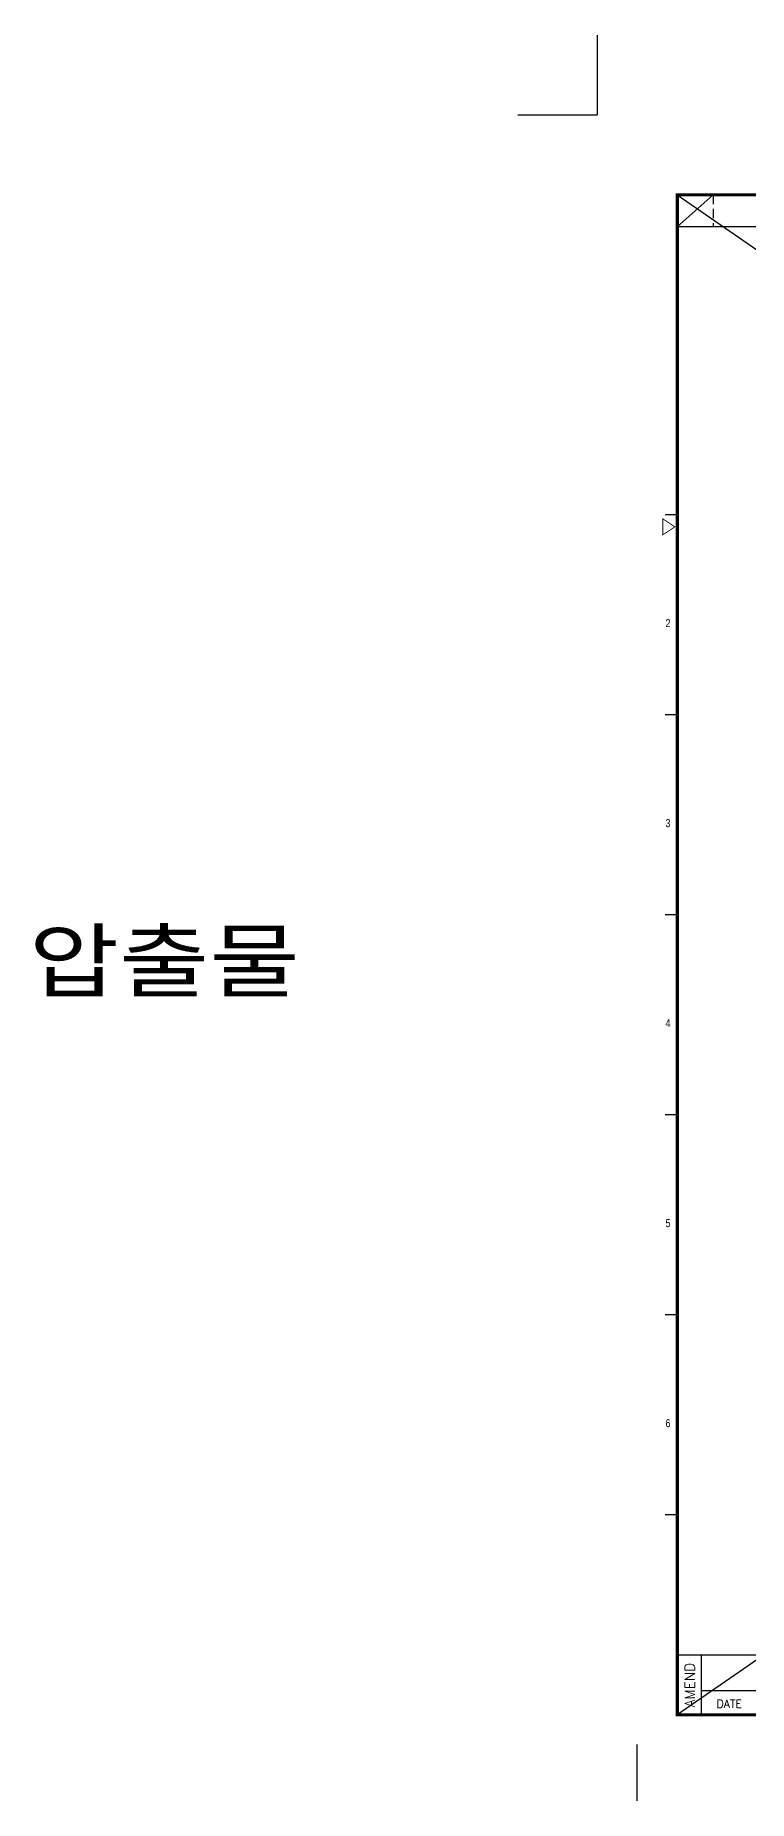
# Model space of a CAD drawing. Extents: x -425 to 6552, y -3049 to 3105.
# Drawn here: x -407.7 to -229.3, y -3048.7 to -2607.3 of the extents above; entities that cross this region are included whole.
import ezdxf
from ezdxf.enums import TextEntityAlignment as Align

# ---------------------------------------------------------------- set-up
doc = ezdxf.new("R2010")
doc.units = 0
doc.linetypes.add('HIDDEN', pattern=[3.525, 2.35, -1.175])
doc.layers.get('0').update_dxf_attribs({"linetype": 'CONTINUOUS'})
doc.layers.add('CV', color=6, linetype='CONTINUOUS')
doc.layers.add('DIM', color=1, linetype='CONTINUOUS')
doc.styles.add('N', font='arialbi.ttf', dxfattribs={"width": 0.8, "oblique": 5})
doc.styles.add('SIM', font='simplex')
doc.styles.get("Standard").update_dxf_attribs({"font": 'gulim.ttc', "width": 0.8, "height": 2})

msp = doc.modelspace()

# ---------------------------------------------------------------- linework, layer by layer
for p, q in [((-267.15, -2607.34), (-267.15, -2627.22)), ((-267.15, -2607.34), (-267.15, -2627.22)), ((-287.03, -2627.22), (-267.15, -2627.22)), ((-287.03, -2627.22), (-267.15, -2627.22)), ((-247.15, -2655.22), (-238.15, -2647.22)), ((-172.15, -2655.22), (-247.15, -2655.22)), ((-247.15, -2727.22), (-250.15, -2727.22)), ((-247.15, -2777.22), (-250.15, -2777.22)), ((-247.15, -2827.22), (-250.15, -2827.22)), ((-247.15, -2877.22), (-250.15, -2877.22)), ((-247.15, -2927.22), (-250.15, -2927.22)), ((-247.15, -2977.22), (-250.15, -2977.22)), ((-247.15, -3012.22), (-72.15, -3012.22)), ((-241.15, -3012.22), (-241.15, -3027.22)), ((-72.15, -3021.22), (-241.15, -3021.22)), ((-257.22, -3034.63), (-257.22, -3048.69))]:
    msp.add_line(p, q)
at = {"linetype": 'HIDDEN'}
msp.add_line((-238.15, -2647.22), (-238.15, -2655.22), dxfattribs=at)
for points, const_width in [([(302.85, -2647.22), (-247.15, -2647.22), (-247.15, -3027.22), (302.85, -3027.22)], 0.8), ([(-247.75, -2730.22), (-250.75, -2732.22), (-250.75, -2728.22)], 0.2)]:
    msp.add_lwpolyline(points, close=True, dxfattribs=dict(const_width=const_width))
at = {"layer": 'DIM'}
for p, q in [((302.85, -2647.22), (-247.15, -3027.22)), ((-247.15, -2647.22), (302.85, -3027.22))]:
    msp.add_line(p, q, dxfattribs=at)

# ---------------------------------------------------------------- texts
at = {"width": 0.85}
for s, p in [('2', (-250.09, -2755.3)), ('3', (-250.09, -2805.3)), ('4', (-250.09, -2855.3)), ('5', (-250.09, -2905.3)), ('6', (-250.09, -2955.3))]:
    msp.add_text(s, height=2, dxfattribs=at).set_placement(p)
at = {"style": 'SIM'}
msp.add_text('AMEND', height=2.5, rotation=90, dxfattribs=at).set_placement((-242.79, -3019.77), align=Align.CENTER)
msp.add_text('DATE', height=2, dxfattribs=at).set_placement((-234.15, -3024.44), align=Align.MIDDLE)
at = {"layer": 'CV', "color": 6, "style": 'N', "width": 1.2}
msp.add_text('압출물', height=15, dxfattribs=at).set_placement((-375.45, -2838.43), align=Align.MIDDLE)

doc.saveas('drawing.dxf')
